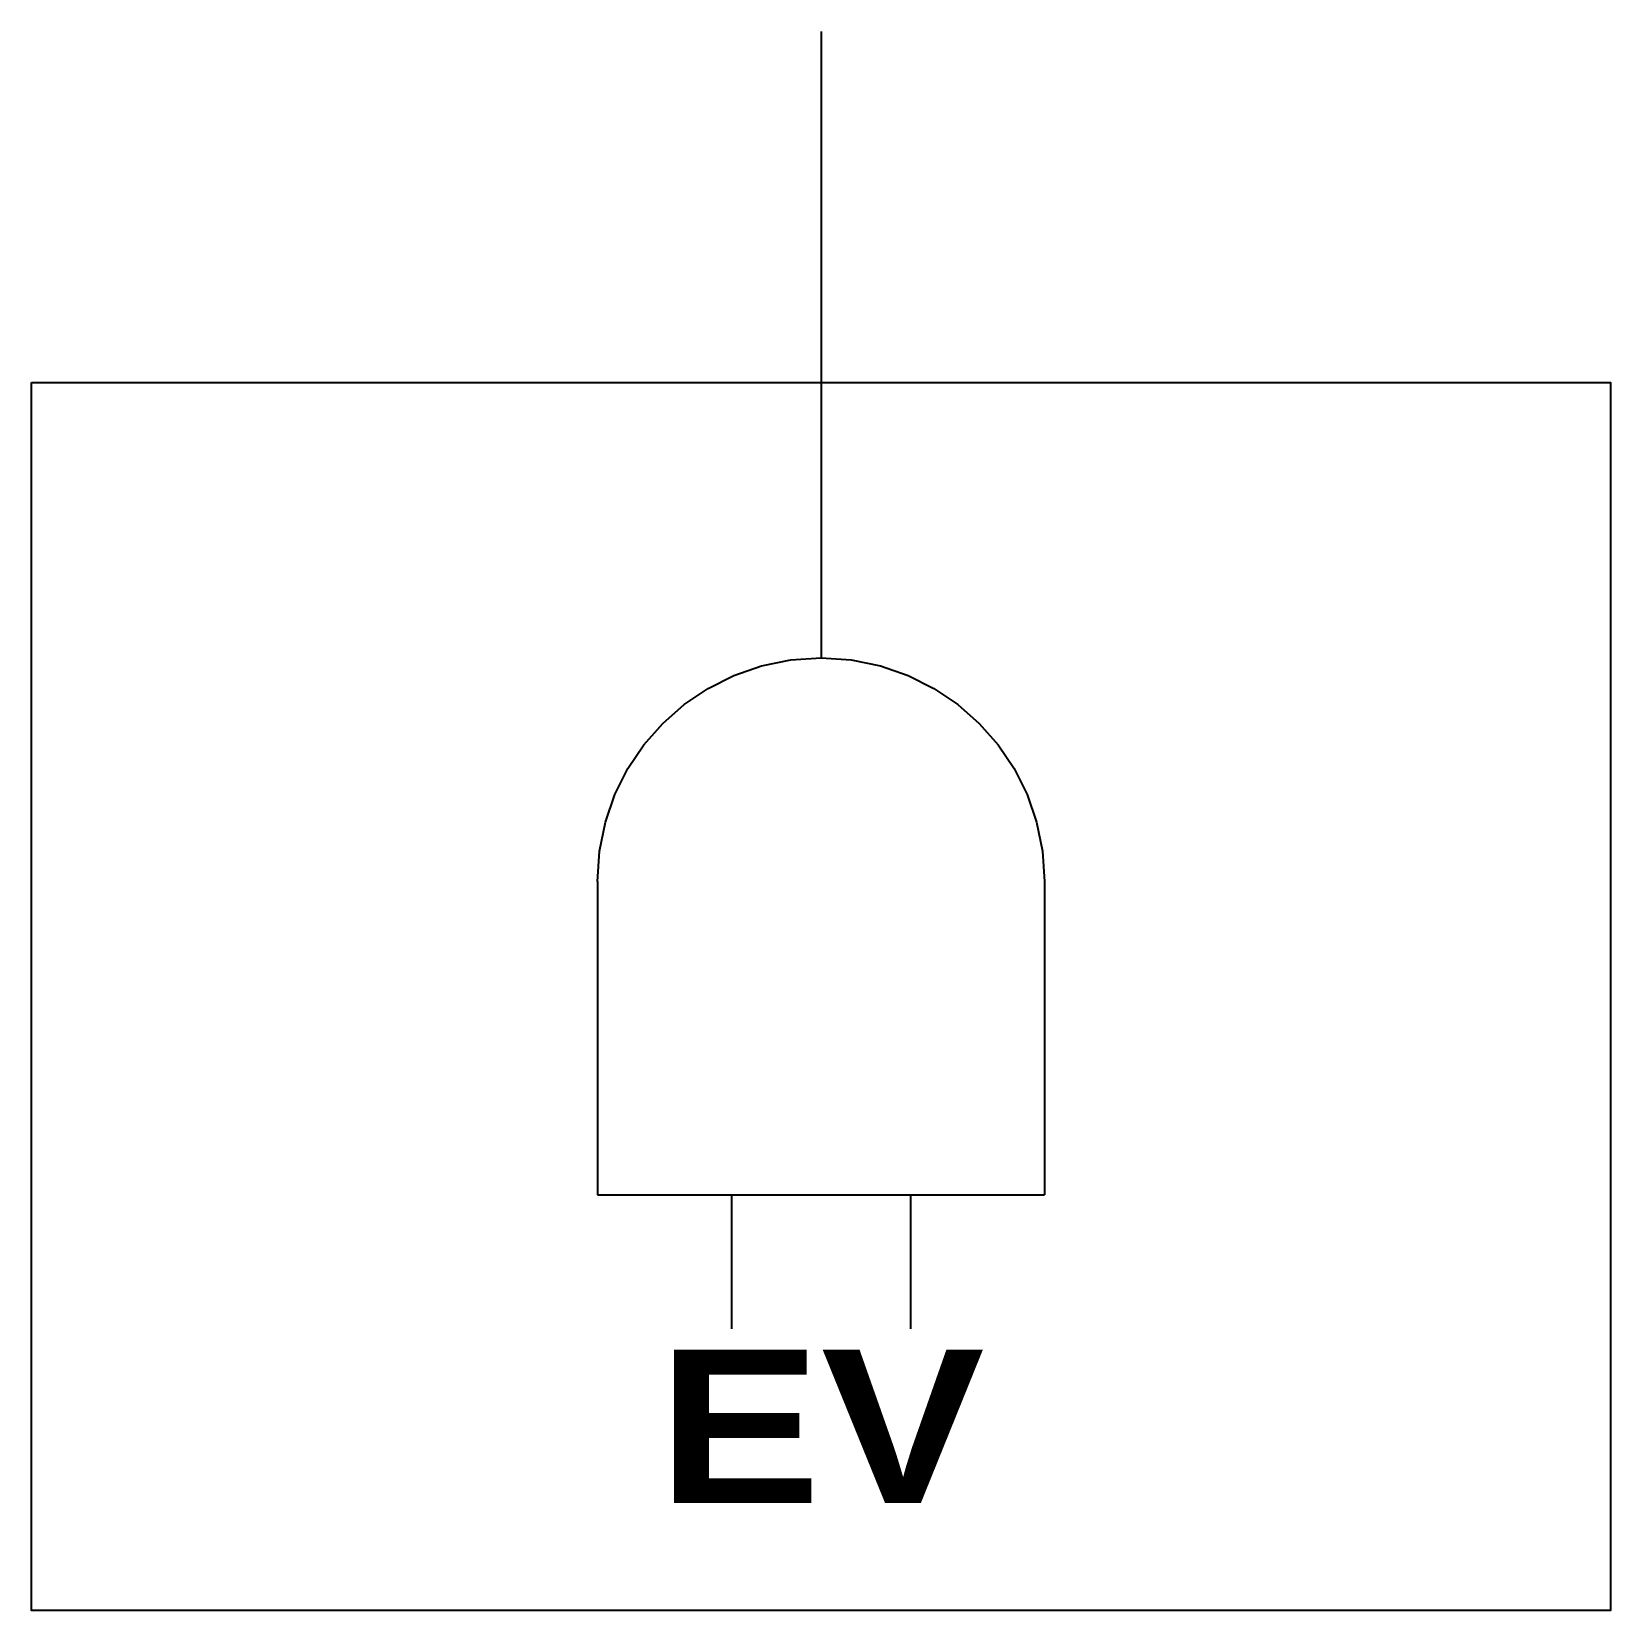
# Model space of a CAD drawing. Header units: millimetres. Extents: x -8.8 to 8.8, y -17.5 to 0.
import ezdxf
from ezdxf.enums import TextEntityAlignment as Align

# ---------------------------------------------------------------- set-up
doc = ezdxf.new("R2010")
doc.units = ezdxf.units.MM
doc.layers.get('0').update_dxf_attribs({"linetype": 'CONTINUOUS'})
doc.styles.add('ARIAL', font='arial.ttf')
doc.styles.add('ARIAL_BLACK', font='ariblk.ttf')

# ---------------------------------------------------------------- blocks, each defined once
blk = doc.blocks.new('291_E_LV_SLD_IEC60617_ev_charger')
at = {"true_color": 0x0000ff}
for p, q in [((0, 0), (0, -3.889)), ((0, -3.889), (0, -6.942)), ((-2.479, -9.421), (-2.479, -12.892)), ((2.479, -9.421), (2.479, -12.892)), ((-2.479, -12.892), (2.479, -12.892)), ((-0.992, -12.892), (-0.992, -14.379)), ((0.992, -12.892), (0.992, -14.379))]:
    blk.add_line(p, q, dxfattribs=at)
blk.add_lwpolyline([(-8.75, -3.889), (8.75, -3.889), (8.75, -17.5), (-8.75, -17.5)], close=True, dxfattribs=at)
blk.add_lwpolyline([(-2.479, -9.421), (-2.456, -9.084), (-2.39, -8.762), (-2.284, -8.456), (-2.141, -8.169), (-1.962, -7.906), (-1.753, -7.668), (-1.515, -7.458), (-1.251, -7.28), (-0.965, -7.137), (-0.659, -7.03), (-0.336, -6.965), (0, -6.942), (0.336, -6.965), (0.659, -7.03), (0.965, -7.137), (1.251, -7.28), (1.515, -7.458), (1.753, -7.668), (1.962, -7.906), (2.141, -8.169), (2.284, -8.456), (2.39, -8.762), (2.456, -9.084), (2.479, -9.421)], dxfattribs=at)
at = {"true_color": 0x0000ff, "style": 'ARIAL_BLACK'}
blk.add_text('EV', height=1.7, dxfattribs=at).set_placement((0, -16.31), align=Align.CENTER)
at = {"true_color": 0x0000ff, "style": 'ARIAL'}
blk.add_attdef('TAG', text='', height=2.5, dxfattribs=at).set_placement((-10.75, -2.2), align=Align.RIGHT)
at = {"color": 7, "style": 'ARIAL'}
for tag, p in [('LOAD', (-10.75, -9)), ('POWER', (-10.75, -12)), ('VOLTAGE', (-10.75, -15)), ('MANUFACTURER', (-10.75, -18))]:
    blk.add_attdef(tag, text='', height=1.7, dxfattribs=at).set_placement(p, align=Align.RIGHT)

msp = doc.modelspace()

# ---------------------------------------------------------------- block references
msp.add_blockref('291_E_LV_SLD_IEC60617_ev_charger', (0, 0))

doc.saveas('drawing.dxf')
